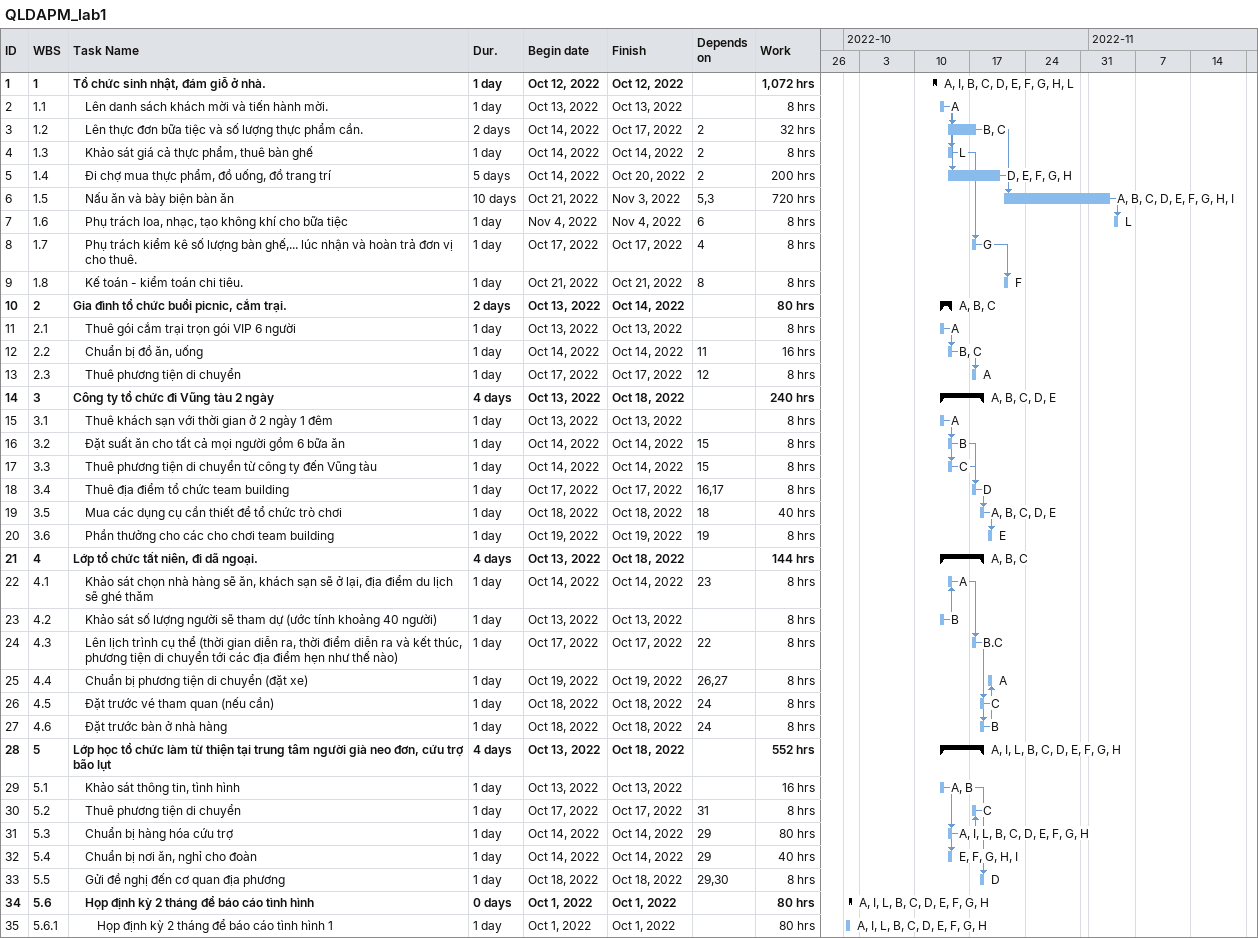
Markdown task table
QLDAPM_lab1

| ID | WBS | Task | Duration | Start | Finish | Predecessors | Resources | Work (h) |
|---|---|---|---|---|---|---|---|---|
| 1 | 1 | **Tổ chức sinh nhật, đám giỗ ở nhà.** | 1d | 2022-10-12 | 2022-10-12 |  | A, I, B, C, D, E, F, G, H, L | 1072 |
| 2 | 1.1 | Lên danh sách khách mời và tiến hành mời. | 1d | 2022-10-13 | 2022-10-13 |  | A | 8 |
| 3 | 1.2 | Lên thực đơn bữa tiệc và số lượng thực phẩm cần. | 2d | 2022-10-14 | 2022-10-17 | 2 | B, C | 32 |
| 4 | 1.3 | Khảo sát giá cả thực phẩm, thuê bàn ghế | 1d | 2022-10-14 | 2022-10-14 | 2 | L | 8 |
| 5 | 1.4 | Đi chợ mua thực phẩm, đồ uống, đồ trang trí | 5d | 2022-10-14 | 2022-10-20 | 2 | D, E, F, G, H | 200 |
| 6 | 1.5 | Nấu ăn và bày biện bàn ăn | 10d | 2022-10-21 | 2022-11-03 | 5, 3 | A, B, C, D, E, F, G, H, I | 720 |
| 7 | 1.6 | Phụ trách loa, nhạc, tạo không khí cho bữa tiệc | 1d | 2022-11-04 | 2022-11-04 | 6 | L | 8 |
| 8 | 1.7 | Phụ trách kiểm kê số lượng bàn ghế,... lúc nhận và hoàn trả đơn vị cho thuê. | 1d | 2022-10-17 | 2022-10-17 | 4 | G | 8 |
| 9 | 1.8 | Kế toán - kiểm toán chi tiêu. | 1d | 2022-10-21 | 2022-10-21 | 8 | F | 8 |
| 10 | 2 | **Gia đình tổ chức buổi picnic, cắm trại.** | 2d | 2022-10-13 | 2022-10-14 |  | A, B, C | 80 |
| 11 | 2.1 | Thuê gói cắm trại trọn gói VIP 6 người | 1d | 2022-10-13 | 2022-10-13 |  | A | 8 |
| 12 | 2.2 | Chuẩn bị đồ ăn, uống | 1d | 2022-10-14 | 2022-10-14 | 11 | B, C | 16 |
| 13 | 2.3 | Thuê phương tiện di chuyển | 1d | 2022-10-17 | 2022-10-17 | 12 | A | 8 |
| 14 | 3 | **Công ty tổ chức đi Vũng tàu 2 ngày** | 4d | 2022-10-13 | 2022-10-18 |  | A, B, C, D, E | 240 |
| 15 | 3.1 | Thuê khách sạn với thời gian ở 2 ngày 1 đêm | 1d | 2022-10-13 | 2022-10-13 |  | A | 8 |
| 16 | 3.2 | Đặt suất ăn cho tất cả mọi người gồm 6 bữa ăn | 1d | 2022-10-14 | 2022-10-14 | 15 | B | 8 |
| 17 | 3.3 | Thuê phương tiện di chuyển từ công ty đến Vũng tàu | 1d | 2022-10-14 | 2022-10-14 | 15 | C | 8 |
| 18 | 3.4 | Thuê địa điểm tổ chức team building | 1d | 2022-10-17 | 2022-10-17 | 16, 17 | D | 8 |
| 19 | 3.5 | Mua các dụng cụ cần thiết để tổ chức trò chơi | 1d | 2022-10-18 | 2022-10-18 | 18 | A, B, C, D, E | 40 |
| 20 | 3.6 | Phần thưởng cho các cho chơi team building | 1d | 2022-10-19 | 2022-10-19 | 19 | E | 8 |
| 21 | 4 | **Lớp tổ chức tất niên, đi dã ngoại.** | 4d | 2022-10-13 | 2022-10-18 |  | A, B, C | 144 |
| 22 | 4.1 | Khảo sát chọn nhà hàng sẽ ăn, khách sạn sẽ ở lại, địa điểm du lịch sẽ ghé thăm | 1d | 2022-10-14 | 2022-10-14 | 23 | A | 8 |
| 23 | 4.2 | Khảo sát số lượng người sẽ tham dự (ước tính khoảng 40 người) | 1d | 2022-10-13 | 2022-10-13 |  | B | 8 |
| 24 | 4.3 | Lên lịch trình cụ thể (thời gian diễn ra, thời điểm diễn ra và kết thúc, phương tiện di chuyển tới các địa điểm hẹn như thế nào) | 1d | 2022-10-17 | 2022-10-17 | 22 | B.C | 8 |
| 25 | 4.4 | Chuẩn bị phương tiện di chuyển (đặt xe) | 1d | 2022-10-19 | 2022-10-19 | 26, 27 | A | 8 |
| 26 | 4.5 | Đặt trước vé tham quan (nếu cần) | 1d | 2022-10-18 | 2022-10-18 | 24 | C | 8 |
| 27 | 4.6 | Đặt trước bàn ở nhà hàng | 1d | 2022-10-18 | 2022-10-18 | 24 | B | 8 |
| 28 | 5 | **Lớp học tổ chức làm từ thiện tại trung tâm người già neo đơn, cứu trợ bão lụt** | 4d | 2022-10-13 | 2022-10-18 |  | A, I, L, B, C, D, E, F, G, H | 552 |
| 29 | 5.1 | Khảo sát thông tin, tình hình | 1d | 2022-10-13 | 2022-10-13 |  | A, B | 16 |
| 30 | 5.2 | Thuê phương tiện di chuyển | 1d | 2022-10-17 | 2022-10-17 | 31 | C | 8 |
| 31 | 5.3 | Chuẩn bị hàng hóa cứu trợ | 1d | 2022-10-14 | 2022-10-14 | 29 | A, I, L, B, C, D, E, F, G, H | 80 |
| 32 | 5.4 | Chuẩn bị nơi ăn, nghỉ cho đoàn | 1d | 2022-10-14 | 2022-10-14 | 29 | E, F, G, H, I | 40 |
| 33 | 5.5 | Gửi đề nghị đến cơ quan địa phương | 1d | 2022-10-18 | 2022-10-18 | 29, 30 | D | 8 |
| 34 | 5.6 | **Họp định kỳ 2 tháng để báo cáo tình hình** | 0d | 2022-10-01 | 2022-10-01 |  | A, I, L, B, C, D, E, F, G, H | 80 |
| 35 | 5.6.1 | Họp định kỳ 2 tháng để báo cáo tình hình 1 | 1d | 2022-10-01 | 2022-10-01 |  | A, I, L, B, C, D, E, F, G, H | 80 |
